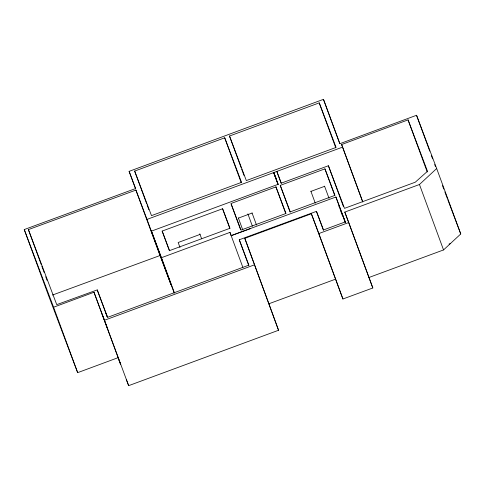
<?xml version="1.0" encoding="UTF-8"?>
<svg xmlns="http://www.w3.org/2000/svg" width="485" height="485" viewBox="0 0 485 485"><rect width="100%" height="100%" fill="white"/><g stroke="black" fill="none" stroke-linecap="round" stroke-linejoin="round"><path stroke-width="0.73" d="M126.276 379.385L128.646 385.66L278.548 330.267L244.804 238.329L311.364 213.764L342.919 298.99L372.826 287.969L344.799 212.084L419.458 184.5L436.676 168.525L416.548 115.272L339.876 143.705L323.471 99.34L129.113 171.35L135.588 188.944M368.879 277.523L443.539 249.939L460.75 233.964L436.676 168.525M362.592 201.536L341.622 144.536L408.067 119.88L427.491 171.278L415.275 182.202L344.502 208.356L328.4 165.743L281.258 183.16L276.82 171.429L281.221 183.391M129.113 171.35L135.606 188.544L24.25 229.563L53.593 307.217L93.999 292.243L128.646 385.66M24.25 229.563L48.324 295.007L77.667 372.656L118.073 357.681L120.547 364.229L93.999 292.243M134.654 171.078L224.707 137.801L241.542 182.354L151.49 215.631L134.654 171.078L146.567 203.445M229.496 136.03L319.239 102.868L336.075 147.422L246.331 180.584L229.496 136.03L241.142 167.695M41.334 264.792L28.391 229.611L135.927 190.09L147.003 219.396L342.598 147.119L362.81 202.051M174.218 293.055L151.435 231.133L278.129 184.318L273.692 172.581L276.329 178.807M275.947 186.895L230.963 203.518L241.009 230.09L285.986 213.467L275.947 186.895L285.78 213.636M280.245 185.379L324.944 168.859L334.959 195.358L290.254 211.872L280.245 185.379L290.078 212.115M162.16 231.078L222.597 208.744L229.975 228.277L169.544 250.612L162.16 231.078L169.41 250.775M238.426 218.104L252.109 213.048M310.946 191.375L324.629 186.319M200.056 234.419L178.165 242.506L179.99 247.453M151.435 231.133L161.469 257.687L229.963 232.382L231.193 235.637L250.357 228.623M231.193 235.637L335.911 197.007L345.314 221.887L323.489 229.957L316.456 211.351L239.275 239.772L248.853 265.804M311.364 213.764L318.845 233.552L348.745 222.53L372.826 287.969M104.566 320.221L254.467 264.828M278.548 330.267L268.884 303.768L335.444 279.202M449.031 244.064L450.413 243.555M52.465 295.05L160.008 255.528L171.078 284.834L147.003 219.396M239.275 239.772L248.866 265.143L107.603 317.342L97.236 289.915L56.739 304.647L28.391 229.611M442.484 185.616L443.805 189.12M444.866 191.921L447.249 198.226M447.776 199.632L460.75 233.964M341.622 144.536L342.598 147.119M344.799 212.084L348.745 222.53M342.531 214.922L345.375 222.506M105.972 313.431L107.306 316.954M102.093 314.062L107.816 329.212M278.093 184.33L273.692 172.581L278.099 184.555M416.548 115.272L429.752 151.156M431.31 155.382L432.602 158.898M434.675 164.524L435.451 166.64M408.067 119.88L427.224 171.951M419.458 184.5L443.539 249.939M323.471 99.34L339.779 143.669M319.239 102.868L335.808 147.901M328.4 165.743L343.416 206.555M335.911 197.007L345.387 222.694M338.845 205.913L339.621 208.023M340.137 209.429L342.465 215.764M324.944 168.859L334.783 195.594M324.538 186.119L329.048 198.335M310.861 191.175L315.28 203.185M316.456 211.351L323.446 230.345M318.845 233.552L342.919 298.99M241.663 169.101L243.991 175.437M224.707 137.801L241.275 182.833M252.042 212.909L256.529 225.064M247.896 213.909L252.394 226.192M238.359 217.965L242.779 229.975M244.804 238.329L268.884 303.768M231.224 204.221L240.542 229.55M222.597 208.744L229.841 228.447M229.963 232.382L242.839 267.302M199.802 233.819L201.621 238.765M147.082 204.852L148.895 209.775M161.469 257.687L174.418 292.873M135.927 190.09L160.008 255.528M97.236 289.915L107.264 316.966M41.849 266.204L44.183 272.534M45.735 276.759L47.027 280.275M53.593 307.217L77.667 372.656"/></g></svg>
